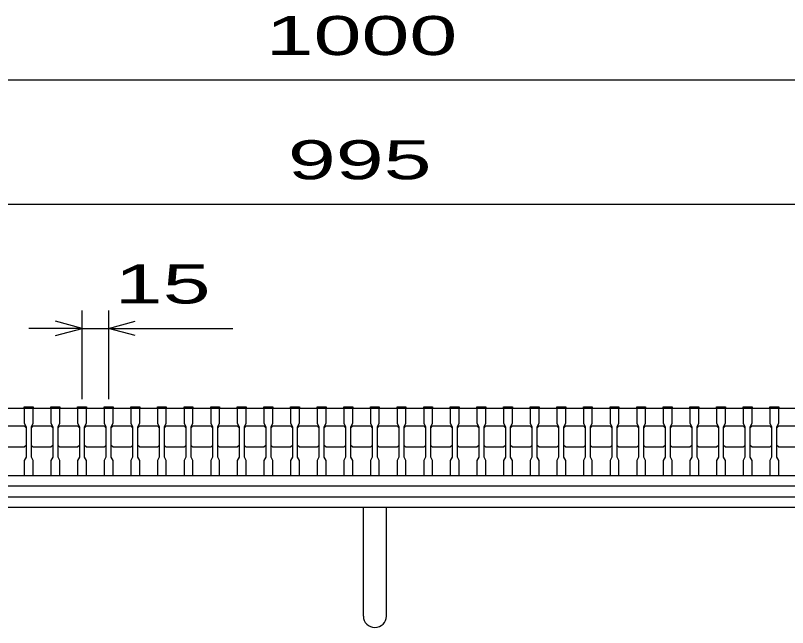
# Model space of a CAD drawing. Units: millimetres, scale not verified. Extents: x -1820 to 1731, y -1282 to 1054.
# Drawn here: x -1053 to -618, y -596.1 to -251.2 of the extents above; entities that cross this region are included whole.
import ezdxf
from ezdxf.enums import TextEntityAlignment as Align

# ---------------------------------------------------------------- set-up
doc = ezdxf.new("R2010")
doc.units = ezdxf.units.MM
doc.header["$LTSCALE"] = 10
for name, color, linetype, lineweight in [('16', 3, 'Continuous', 25), ('19', 6, 'Continuous', 25), ('22', 4, 'Continuous', 25)]:
    doc.layers.add(name, color=color, linetype=linetype, lineweight=lineweight)
doc.styles.add('ベクトル', font='')
doc.styles.get('ベクトル').set_extended_font_data('ベクトル')

msp = doc.modelspace()

# ---------------------------------------------------------------- linework, layer by layer
at = {"layer": '16'}
for p, q in [((-1348, -472.5), (-353, -472.5)), ((-1048, -472.5), (-1048, -471.8)), ((-1048, -471.8), (-1043, -471.8)), ((-1048, -472.5), (-1048, -481)), ((-1043, -472.5), (-1048, -472.5)), ((-1043, -471.8), (-1043, -472.5)), ((-1043, -481), (-1043, -472.5)), ((-1033, -472.5), (-1033, -471.8)), ((-1033, -471.8), (-1028, -471.8)), ((-1033, -472.5), (-1033, -481)), ((-1028, -472.5), (-1033, -472.5)), ((-1028, -471.8), (-1028, -472.5)), ((-1028, -481), (-1028, -472.5)), ((-1018, -472.5), (-1018, -471.8)), ((-1018, -471.8), (-1013, -471.8)), ((-1018, -472.5), (-1018, -481)), ((-1013, -472.5), (-1018, -472.5)), ((-1013, -471.8), (-1013, -472.5)), ((-1013, -481), (-1013, -472.5)), ((-1003, -472.5), (-1003, -471.8)), ((-1003, -471.8), (-998, -471.8)), ((-1003, -472.5), (-1003, -481)), ((-998, -472.5), (-1003, -472.5)), ((-998, -471.8), (-998, -472.5)), ((-998, -481), (-998, -472.5)), ((-988, -472.5), (-988, -471.8)), ((-988, -471.8), (-983, -471.8)), ((-988, -472.5), (-988, -481)), ((-983, -472.5), (-988, -472.5)), ((-983, -471.8), (-983, -472.5)), ((-983, -481), (-983, -472.5)), ((-973, -472.5), (-973, -471.8)), ((-973, -471.8), (-968, -471.8)), ((-973, -472.5), (-973, -481)), ((-968, -472.5), (-973, -472.5)), ((-968, -471.8), (-968, -472.5)), ((-968, -481), (-968, -472.5)), ((-958, -472.5), (-958, -471.8)), ((-958, -471.8), (-953, -471.8)), ((-958, -472.5), (-958, -481)), ((-953, -472.5), (-958, -472.5)), ((-953, -471.8), (-953, -472.5)), ((-953, -481), (-953, -472.5)), ((-943, -472.5), (-943, -471.8)), ((-943, -471.8), (-938, -471.8)), ((-943, -472.5), (-943, -481)), ((-938, -472.5), (-943, -472.5)), ((-938, -471.8), (-938, -472.5)), ((-938, -481), (-938, -472.5)), ((-928, -472.5), (-928, -471.8)), ((-928, -471.8), (-923, -471.8)), ((-928, -472.5), (-928, -481)), ((-923, -472.5), (-928, -472.5)), ((-923, -471.8), (-923, -472.5)), ((-923, -481), (-923, -472.5)), ((-913, -472.5), (-913, -471.8)), ((-913, -471.8), (-908, -471.8)), ((-913, -472.5), (-913, -481)), ((-908, -472.5), (-913, -472.5)), ((-908, -471.8), (-908, -472.5)), ((-908, -481), (-908, -472.5)), ((-898, -472.5), (-898, -471.8)), ((-898, -471.8), (-893, -471.8)), ((-898, -472.5), (-898, -481)), ((-893, -472.5), (-898, -472.5)), ((-893, -471.8), (-893, -472.5)), ((-893, -481), (-893, -472.5)), ((-883, -472.5), (-883, -471.8)), ((-883, -471.8), (-878, -471.8)), ((-883, -472.5), (-883, -481)), ((-878, -472.5), (-883, -472.5)), ((-878, -471.8), (-878, -472.5)), ((-878, -481), (-878, -472.5)), ((-868, -472.5), (-868, -471.8)), ((-868, -471.8), (-863, -471.8)), ((-868, -472.5), (-868, -481)), ((-863, -472.5), (-868, -472.5)), ((-863, -471.8), (-863, -472.5)), ((-863, -481), (-863, -472.5)), ((-853, -472.5), (-853, -471.8)), ((-853, -471.8), (-848, -471.8)), ((-853, -472.5), (-853, -481)), ((-848, -472.5), (-853, -472.5)), ((-848, -471.8), (-848, -472.5)), ((-848, -481), (-848, -472.5)), ((-838, -472.5), (-838, -471.8)), ((-838, -471.8), (-833, -471.8)), ((-838, -472.5), (-838, -481)), ((-833, -472.5), (-838, -472.5)), ((-833, -471.8), (-833, -472.5)), ((-833, -481), (-833, -472.5)), ((-823, -472.5), (-823, -471.8)), ((-823, -471.8), (-818, -471.8)), ((-823, -472.5), (-823, -481)), ((-818, -472.5), (-823, -472.5)), ((-818, -471.8), (-818, -472.5)), ((-818, -481), (-818, -472.5)), ((-808, -472.5), (-808, -471.8)), ((-808, -471.8), (-803, -471.8)), ((-808, -472.5), (-808, -481)), ((-803, -472.5), (-808, -472.5)), ((-803, -471.8), (-803, -472.5)), ((-803, -481), (-803, -472.5)), ((-793, -472.5), (-793, -471.8)), ((-793, -471.8), (-788, -471.8)), ((-793, -472.5), (-793, -481)), ((-788, -472.5), (-793, -472.5)), ((-788, -471.8), (-788, -472.5)), ((-788, -481), (-788, -472.5)), ((-778, -472.5), (-778, -471.8)), ((-778, -471.8), (-773, -471.8)), ((-778, -472.5), (-778, -481)), ((-773, -472.5), (-778, -472.5)), ((-773, -471.8), (-773, -472.5)), ((-773, -481), (-773, -472.5)), ((-763, -472.5), (-763, -471.8)), ((-763, -471.8), (-758, -471.8)), ((-763, -472.5), (-763, -481)), ((-758, -472.5), (-763, -472.5)), ((-758, -471.8), (-758, -472.5)), ((-758, -481), (-758, -472.5)), ((-748, -472.5), (-748, -471.8)), ((-748, -471.8), (-743, -471.8)), ((-748, -472.5), (-748, -481)), ((-743, -472.5), (-748, -472.5)), ((-743, -471.8), (-743, -472.5)), ((-743, -481), (-743, -472.5)), ((-733, -472.5), (-733, -471.8)), ((-733, -471.8), (-728, -471.8)), ((-733, -472.5), (-733, -481)), ((-728, -472.5), (-733, -472.5)), ((-728, -471.8), (-728, -472.5)), ((-728, -481), (-728, -472.5)), ((-718, -472.5), (-718, -471.8)), ((-718, -471.8), (-713, -471.8)), ((-718, -472.5), (-718, -481)), ((-713, -472.5), (-718, -472.5)), ((-713, -471.8), (-713, -472.5)), ((-713, -481), (-713, -472.5)), ((-703, -472.5), (-703, -471.8)), ((-703, -471.8), (-698, -471.8)), ((-703, -472.5), (-703, -481)), ((-698, -472.5), (-703, -472.5)), ((-698, -471.8), (-698, -472.5)), ((-698, -481), (-698, -472.5)), ((-688, -472.5), (-688, -471.8)), ((-688, -471.8), (-683, -471.8)), ((-688, -472.5), (-688, -481)), ((-683, -472.5), (-688, -472.5)), ((-683, -471.8), (-683, -472.5)), ((-683, -481), (-683, -472.5)), ((-673, -472.5), (-673, -471.8)), ((-673, -471.8), (-668, -471.8)), ((-673, -472.5), (-673, -481)), ((-668, -472.5), (-673, -472.5)), ((-668, -471.8), (-668, -472.5)), ((-668, -481), (-668, -472.5)), ((-658, -472.5), (-658, -471.8)), ((-658, -471.8), (-653, -471.8)), ((-658, -472.5), (-658, -481)), ((-653, -472.5), (-658, -472.5)), ((-653, -471.8), (-653, -472.5)), ((-653, -481), (-653, -472.5)), ((-643, -472.5), (-643, -471.8)), ((-643, -471.8), (-638, -471.8)), ((-643, -472.5), (-643, -481)), ((-638, -472.5), (-643, -472.5)), ((-638, -471.8), (-638, -472.5)), ((-638, -481), (-638, -472.5)), ((-628, -472.5), (-628, -471.8)), ((-628, -471.8), (-623, -471.8)), ((-628, -472.5), (-628, -481)), ((-623, -472.5), (-628, -472.5)), ((-623, -471.8), (-623, -472.5)), ((-623, -481), (-623, -472.5)), ((-1058, -482.5), (-1048, -482.5)), ((-1048, -481), (-1047, -483)), ((-1048, -482.5), (-1047, -483.5)), ((-1044, -483), (-1043, -481)), ((-1044, -483.5), (-1043, -482.5)), ((-1043, -482.5), (-1033, -482.5)), ((-1033, -481), (-1032, -483)), ((-1033, -482.5), (-1032, -483.5)), ((-1029, -483), (-1028, -481)), ((-1029, -483.5), (-1028, -482.5)), ((-1028, -482.5), (-1018, -482.5)), ((-1018, -481), (-1017, -483)), ((-1018, -482.5), (-1017, -483.5)), ((-1014, -483), (-1013, -481)), ((-1014, -483.5), (-1013, -482.5)), ((-1013, -482.5), (-1003, -482.5)), ((-1003, -481), (-1002, -483)), ((-1003, -482.5), (-1002, -483.5)), ((-999, -483), (-998, -481)), ((-999, -483.5), (-998, -482.5)), ((-998, -482.5), (-988, -482.5)), ((-988, -481), (-987, -483)), ((-988, -482.5), (-987, -483.5)), ((-984, -483), (-983, -481)), ((-984, -483.5), (-983, -482.5)), ((-983, -482.5), (-973, -482.5)), ((-973, -481), (-972, -483)), ((-973, -482.5), (-972, -483.5)), ((-969, -483), (-968, -481)), ((-969, -483.5), (-968, -482.5)), ((-968, -482.5), (-958, -482.5)), ((-958, -481), (-957, -483)), ((-958, -482.5), (-957, -483.5)), ((-954, -483), (-953, -481)), ((-954, -483.5), (-953, -482.5)), ((-953, -482.5), (-943, -482.5)), ((-943, -481), (-942, -483)), ((-943, -482.5), (-942, -483.5)), ((-939, -483), (-938, -481)), ((-939, -483.5), (-938, -482.5)), ((-938, -482.5), (-928, -482.5)), ((-928, -481), (-927, -483)), ((-928, -482.5), (-927, -483.5)), ((-924, -483), (-923, -481)), ((-924, -483.5), (-923, -482.5)), ((-923, -482.5), (-913, -482.5)), ((-913, -481), (-912, -483)), ((-913, -482.5), (-912, -483.5)), ((-909, -483), (-908, -481)), ((-909, -483.5), (-908, -482.5)), ((-908, -482.5), (-898, -482.5)), ((-898, -481), (-897, -483)), ((-898, -482.5), (-897, -483.5)), ((-894, -483), (-893, -481)), ((-894, -483.5), (-893, -482.5)), ((-893, -482.5), (-883, -482.5)), ((-883, -481), (-882, -483)), ((-883, -482.5), (-882, -483.5)), ((-879, -483), (-878, -481)), ((-879, -483.5), (-878, -482.5)), ((-878, -482.5), (-868, -482.5)), ((-868, -481), (-867, -483)), ((-868, -482.5), (-867, -483.5)), ((-864, -483), (-863, -481)), ((-864, -483.5), (-863, -482.5)), ((-863, -482.5), (-853, -482.5)), ((-853, -481), (-852, -483)), ((-853, -482.5), (-852, -483.5)), ((-849, -483), (-848, -481)), ((-849, -483.5), (-848, -482.5)), ((-848, -482.5), (-838, -482.5)), ((-838, -481), (-837, -483)), ((-838, -482.5), (-837, -483.5)), ((-834, -483), (-833, -481)), ((-834, -483.5), (-833, -482.5)), ((-833, -482.5), (-823, -482.5)), ((-823, -481), (-822, -483)), ((-823, -482.5), (-822, -483.5)), ((-819, -483), (-818, -481)), ((-819, -483.5), (-818, -482.5)), ((-818, -482.5), (-808, -482.5)), ((-808, -481), (-807, -483)), ((-808, -482.5), (-807, -483.5)), ((-804, -483), (-803, -481)), ((-804, -483.5), (-803, -482.5)), ((-803, -482.5), (-793, -482.5)), ((-793, -481), (-792, -483)), ((-793, -482.5), (-792, -483.5)), ((-789, -483), (-788, -481)), ((-789, -483.5), (-788, -482.5)), ((-788, -482.5), (-778, -482.5)), ((-778, -481), (-777, -483)), ((-778, -482.5), (-777, -483.5)), ((-774, -483), (-773, -481)), ((-774, -483.5), (-773, -482.5)), ((-773, -482.5), (-763, -482.5)), ((-763, -481), (-762, -483)), ((-763, -482.5), (-762, -483.5)), ((-759, -483), (-758, -481)), ((-759, -483.5), (-758, -482.5)), ((-758, -482.5), (-748, -482.5)), ((-748, -481), (-747, -483)), ((-748, -482.5), (-747, -483.5)), ((-744, -483), (-743, -481)), ((-744, -483.5), (-743, -482.5)), ((-743, -482.5), (-733, -482.5)), ((-733, -481), (-732, -483)), ((-733, -482.5), (-732, -483.5)), ((-729, -483), (-728, -481)), ((-729, -483.5), (-728, -482.5)), ((-728, -482.5), (-718, -482.5)), ((-718, -481), (-717, -483)), ((-718, -482.5), (-717, -483.5)), ((-714, -483), (-713, -481)), ((-714, -483.5), (-713, -482.5)), ((-713, -482.5), (-703, -482.5)), ((-703, -481), (-702, -483)), ((-703, -482.5), (-702, -483.5)), ((-699, -483), (-698, -481)), ((-699, -483.5), (-698, -482.5)), ((-698, -482.5), (-688, -482.5)), ((-688, -481), (-687, -483)), ((-688, -482.5), (-687, -483.5)), ((-684, -483), (-683, -481)), ((-684, -483.5), (-683, -482.5)), ((-683, -482.5), (-673, -482.5)), ((-673, -481), (-672, -483)), ((-673, -482.5), (-672, -483.5)), ((-669, -483), (-668, -481)), ((-669, -483.5), (-668, -482.5)), ((-668, -482.5), (-658, -482.5)), ((-658, -481), (-657, -483)), ((-658, -482.5), (-657, -483.5)), ((-654, -483), (-653, -481)), ((-654, -483.5), (-653, -482.5)), ((-653, -482.5), (-643, -482.5)), ((-643, -481), (-642, -483)), ((-643, -482.5), (-642, -483.5)), ((-639, -483), (-638, -481)), ((-639, -483.5), (-638, -482.5)), ((-638, -482.5), (-628, -482.5)), ((-628, -481), (-627, -483)), ((-628, -482.5), (-627, -483.5)), ((-624, -483), (-623, -481)), ((-624, -483.5), (-623, -482.5)), ((-623, -482.5), (-613, -482.5)), ((-1047, -483), (-1047, -500)), ((-1044, -500), (-1044, -483)), ((-1032, -483), (-1032, -500)), ((-1029, -500), (-1029, -483)), ((-1017, -483), (-1017, -500)), ((-1014, -500), (-1014, -483)), ((-1002, -483), (-1002, -500)), ((-999, -500), (-999, -483)), ((-987, -483), (-987, -500)), ((-984, -500), (-984, -483)), ((-972, -483), (-972, -500)), ((-969, -500), (-969, -483)), ((-957, -483), (-957, -500)), ((-954, -500), (-954, -483)), ((-942, -483), (-942, -500)), ((-939, -500), (-939, -483)), ((-927, -483), (-927, -500)), ((-924, -500), (-924, -483)), ((-912, -483), (-912, -500)), ((-909, -500), (-909, -483)), ((-897, -483), (-897, -500)), ((-894, -500), (-894, -483)), ((-882, -483), (-882, -500)), ((-879, -500), (-879, -483)), ((-867, -483), (-867, -500)), ((-864, -500), (-864, -483)), ((-852, -483), (-852, -500)), ((-849, -500), (-849, -483)), ((-837, -483), (-837, -500)), ((-834, -500), (-834, -483)), ((-822, -483), (-822, -500)), ((-819, -500), (-819, -483)), ((-807, -483), (-807, -500)), ((-804, -500), (-804, -483)), ((-792, -483), (-792, -500)), ((-789, -500), (-789, -483)), ((-777, -483), (-777, -500)), ((-774, -500), (-774, -483)), ((-762, -483), (-762, -500)), ((-759, -500), (-759, -483)), ((-747, -483), (-747, -500)), ((-744, -500), (-744, -483)), ((-732, -483), (-732, -500)), ((-729, -500), (-729, -483)), ((-717, -483), (-717, -500)), ((-714, -500), (-714, -483)), ((-702, -483), (-702, -500)), ((-699, -500), (-699, -483)), ((-687, -483), (-687, -500)), ((-684, -500), (-684, -483)), ((-672, -483), (-672, -500)), ((-669, -500), (-669, -483)), ((-657, -483), (-657, -500)), ((-654, -500), (-654, -483)), ((-642, -483), (-642, -500)), ((-639, -500), (-639, -483)), ((-627, -483), (-627, -500)), ((-624, -500), (-624, -483)), ((-1048, -494.5), (-1058, -494.5)), ((-1047, -493.5), (-1048, -494.5)), ((-1043, -494.5), (-1044, -493.5)), ((-1033, -494.5), (-1043, -494.5)), ((-1032, -493.5), (-1033, -494.5)), ((-1028, -494.5), (-1029, -493.5)), ((-1018, -494.5), (-1028, -494.5)), ((-1017, -493.5), (-1018, -494.5)), ((-1013, -494.5), (-1014, -493.5)), ((-1003, -494.5), (-1013, -494.5)), ((-1002, -493.5), (-1003, -494.5)), ((-998, -494.5), (-999, -493.5)), ((-988, -494.5), (-998, -494.5)), ((-987, -493.5), (-988, -494.5)), ((-983, -494.5), (-984, -493.5)), ((-973, -494.5), (-983, -494.5)), ((-972, -493.5), (-973, -494.5)), ((-968, -494.5), (-969, -493.5)), ((-958, -494.5), (-968, -494.5)), ((-957, -493.5), (-958, -494.5)), ((-953, -494.5), (-954, -493.5)), ((-943, -494.5), (-953, -494.5)), ((-942, -493.5), (-943, -494.5)), ((-938, -494.5), (-939, -493.5)), ((-928, -494.5), (-938, -494.5)), ((-927, -493.5), (-928, -494.5)), ((-923, -494.5), (-924, -493.5)), ((-913, -494.5), (-923, -494.5)), ((-912, -493.5), (-913, -494.5)), ((-908, -494.5), (-909, -493.5)), ((-898, -494.5), (-908, -494.5)), ((-897, -493.5), (-898, -494.5)), ((-893, -494.5), (-894, -493.5)), ((-883, -494.5), (-893, -494.5)), ((-882, -493.5), (-883, -494.5)), ((-878, -494.5), (-879, -493.5)), ((-868, -494.5), (-878, -494.5)), ((-867, -493.5), (-868, -494.5)), ((-863, -494.5), (-864, -493.5)), ((-853, -494.5), (-863, -494.5)), ((-852, -493.5), (-853, -494.5)), ((-848, -494.5), (-849, -493.5)), ((-838, -494.5), (-848, -494.5)), ((-837, -493.5), (-838, -494.5)), ((-833, -494.5), (-834, -493.5)), ((-823, -494.5), (-833, -494.5)), ((-822, -493.5), (-823, -494.5)), ((-818, -494.5), (-819, -493.5)), ((-808, -494.5), (-818, -494.5)), ((-807, -493.5), (-808, -494.5)), ((-803, -494.5), (-804, -493.5)), ((-793, -494.5), (-803, -494.5)), ((-792, -493.5), (-793, -494.5)), ((-788, -494.5), (-789, -493.5)), ((-778, -494.5), (-788, -494.5)), ((-777, -493.5), (-778, -494.5)), ((-773, -494.5), (-774, -493.5)), ((-763, -494.5), (-773, -494.5)), ((-762, -493.5), (-763, -494.5)), ((-758, -494.5), (-759, -493.5)), ((-748, -494.5), (-758, -494.5)), ((-747, -493.5), (-748, -494.5)), ((-743, -494.5), (-744, -493.5)), ((-733, -494.5), (-743, -494.5)), ((-732, -493.5), (-733, -494.5)), ((-728, -494.5), (-729, -493.5)), ((-718, -494.5), (-728, -494.5)), ((-717, -493.5), (-718, -494.5)), ((-713, -494.5), (-714, -493.5)), ((-703, -494.5), (-713, -494.5)), ((-702, -493.5), (-703, -494.5)), ((-698, -494.5), (-699, -493.5)), ((-688, -494.5), (-698, -494.5)), ((-687, -493.5), (-688, -494.5)), ((-683, -494.5), (-684, -493.5)), ((-673, -494.5), (-683, -494.5)), ((-672, -493.5), (-673, -494.5)), ((-668, -494.5), (-669, -493.5)), ((-658, -494.5), (-668, -494.5)), ((-657, -493.5), (-658, -494.5)), ((-653, -494.5), (-654, -493.5)), ((-643, -494.5), (-653, -494.5)), ((-642, -493.5), (-643, -494.5)), ((-638, -494.5), (-639, -493.5)), ((-628, -494.5), (-638, -494.5)), ((-627, -493.5), (-628, -494.5)), ((-623, -494.5), (-624, -493.5)), ((-613, -494.5), (-623, -494.5)), ((-1047, -500), (-1048, -502)), ((-1043, -502), (-1044, -500)), ((-1032, -500), (-1033, -502)), ((-1028, -502), (-1029, -500)), ((-1017, -500), (-1018, -502)), ((-1013, -502), (-1014, -500)), ((-1002, -500), (-1003, -502)), ((-998, -502), (-999, -500)), ((-987, -500), (-988, -502)), ((-983, -502), (-984, -500)), ((-972, -500), (-973, -502)), ((-968, -502), (-969, -500)), ((-957, -500), (-958, -502)), ((-953, -502), (-954, -500)), ((-942, -500), (-943, -502)), ((-938, -502), (-939, -500)), ((-927, -500), (-928, -502)), ((-923, -502), (-924, -500)), ((-912, -500), (-913, -502)), ((-908, -502), (-909, -500)), ((-897, -500), (-898, -502)), ((-893, -502), (-894, -500)), ((-882, -500), (-883, -502)), ((-878, -502), (-879, -500)), ((-867, -500), (-868, -502)), ((-863, -502), (-864, -500)), ((-852, -500), (-853, -502)), ((-848, -502), (-849, -500)), ((-837, -500), (-838, -502)), ((-833, -502), (-834, -500)), ((-822, -500), (-823, -502)), ((-818, -502), (-819, -500)), ((-807, -500), (-808, -502)), ((-803, -502), (-804, -500)), ((-792, -500), (-793, -502)), ((-788, -502), (-789, -500)), ((-777, -500), (-778, -502)), ((-773, -502), (-774, -500)), ((-762, -500), (-763, -502)), ((-758, -502), (-759, -500)), ((-747, -500), (-748, -502)), ((-743, -502), (-744, -500)), ((-732, -500), (-733, -502)), ((-728, -502), (-729, -500)), ((-717, -500), (-718, -502)), ((-713, -502), (-714, -500)), ((-702, -500), (-703, -502)), ((-698, -502), (-699, -500)), ((-687, -500), (-688, -502)), ((-683, -502), (-684, -500)), ((-672, -500), (-673, -502)), ((-668, -502), (-669, -500)), ((-657, -500), (-658, -502)), ((-653, -502), (-654, -500)), ((-642, -500), (-643, -502)), ((-638, -502), (-639, -500)), ((-627, -500), (-628, -502)), ((-623, -502), (-624, -500)), ((-1048, -502), (-1048, -510.5)), ((-1043, -510.5), (-1043, -502)), ((-1033, -502), (-1033, -510.5)), ((-1028, -510.5), (-1028, -502)), ((-1018, -502), (-1018, -510.5)), ((-1013, -510.5), (-1013, -502)), ((-1003, -502), (-1003, -510.5)), ((-998, -510.5), (-998, -502)), ((-988, -502), (-988, -510.5)), ((-983, -510.5), (-983, -502)), ((-973, -502), (-973, -510.5)), ((-968, -510.5), (-968, -502)), ((-958, -502), (-958, -510.5)), ((-953, -510.5), (-953, -502)), ((-943, -502), (-943, -510.5)), ((-938, -510.5), (-938, -502)), ((-928, -502), (-928, -510.5)), ((-923, -510.5), (-923, -502)), ((-913, -502), (-913, -510.5)), ((-908, -510.5), (-908, -502)), ((-898, -502), (-898, -510.5)), ((-893, -510.5), (-893, -502)), ((-883, -502), (-883, -510.5)), ((-878, -510.5), (-878, -502)), ((-868, -502), (-868, -510.5)), ((-863, -510.5), (-863, -502)), ((-853, -502), (-853, -510.5)), ((-848, -510.5), (-848, -502)), ((-838, -502), (-838, -510.5)), ((-833, -510.5), (-833, -502)), ((-823, -502), (-823, -510.5)), ((-818, -510.5), (-818, -502)), ((-808, -502), (-808, -510.5)), ((-803, -510.5), (-803, -502)), ((-793, -502), (-793, -510.5)), ((-788, -510.5), (-788, -502)), ((-778, -502), (-778, -510.5)), ((-773, -510.5), (-773, -502)), ((-763, -502), (-763, -510.5)), ((-758, -510.5), (-758, -502)), ((-748, -502), (-748, -510.5)), ((-743, -510.5), (-743, -502)), ((-733, -502), (-733, -510.5)), ((-728, -510.5), (-728, -502)), ((-718, -502), (-718, -510.5)), ((-713, -510.5), (-713, -502)), ((-703, -502), (-703, -510.5)), ((-698, -510.5), (-698, -502)), ((-688, -502), (-688, -510.5)), ((-683, -510.5), (-683, -502)), ((-673, -502), (-673, -510.5)), ((-668, -510.5), (-668, -502)), ((-658, -502), (-658, -510.5)), ((-653, -510.5), (-653, -502)), ((-643, -502), (-643, -510.5)), ((-638, -510.5), (-638, -502)), ((-628, -502), (-628, -510.5)), ((-623, -510.5), (-623, -502)), ((-1348, -510.5), (-353, -510.5)), ((-1348, -510.5), (-353, -510.5)), ((-1048, -510.5), (-1043, -510.5)), ((-1033, -510.5), (-1028, -510.5)), ((-1018, -510.5), (-1013, -510.5)), ((-1003, -510.5), (-998, -510.5)), ((-988, -510.5), (-983, -510.5)), ((-973, -510.5), (-968, -510.5)), ((-958, -510.5), (-953, -510.5)), ((-943, -510.5), (-938, -510.5)), ((-928, -510.5), (-923, -510.5)), ((-913, -510.5), (-908, -510.5)), ((-898, -510.5), (-893, -510.5)), ((-883, -510.5), (-878, -510.5)), ((-868, -510.5), (-863, -510.5)), ((-853, -510.5), (-848, -510.5)), ((-838, -510.5), (-833, -510.5)), ((-823, -510.5), (-818, -510.5)), ((-808, -510.5), (-803, -510.5)), ((-793, -510.5), (-788, -510.5)), ((-778, -510.5), (-773, -510.5)), ((-763, -510.5), (-758, -510.5)), ((-748, -510.5), (-743, -510.5)), ((-733, -510.5), (-728, -510.5)), ((-718, -510.5), (-713, -510.5)), ((-703, -510.5), (-698, -510.5)), ((-688, -510.5), (-683, -510.5)), ((-673, -510.5), (-668, -510.5)), ((-658, -510.5), (-653, -510.5)), ((-643, -510.5), (-638, -510.5)), ((-628, -510.5), (-623, -510.5)), ((-353, -516.5), (-1348, -516.5)), ((-1348, -522.5), (-353, -522.5))]:
    msp.add_line(p, q, dxfattribs=at)
at = {"layer": '19'}
for p, q in [((-1350.5, -522.5), (-350.5, -522.5)), ((-350.5, -528.5), (-1350.5, -528.5)), ((-857, -589.61), (-857, -528.5)), ((-844, -589.61), (-844, -528.5))]:
    msp.add_line(p, q, dxfattribs=at)
msp.add_arc((-850.5, -589.61), 6.5, 180, 0, dxfattribs=at)
at = {"layer": '22'}
for p, q in [((-1350.5, -287.5), (-350.5, -287.5)), ((-1348, -357.5), (-353, -357.5)), ((-1015.5, -467.5), (-1015.5, -417.5)), ((-1000.5, -417.5), (-1000.5, -467.5)), ((-1015.5, -427.5), (-1030.5, -423.5)), ((-1000.5, -427.5), (-985.5, -423.5)), ((-1015.5, -427.5), (-1045.5, -427.5)), ((-1030.5, -431.5), (-1015.5, -427.5)), ((-1015.5, -427.5), (-1000.5, -427.5)), ((-985.5, -431.5), (-1000.5, -427.5)), ((-1000.5, -427.5), (-930.5, -427.5))]:
    msp.add_line(p, q, dxfattribs=at)

# ---------------------------------------------------------------- texts
at = {"layer": '22', "color": 2, "style": 'ベクトル', "width": 1.65}
for s, p in [(' 1000 ', (-925.5, -262.5)), (' 995 ', (-913, -332.5)), (' 15 ', (-1010.5, -402.5))]:
    msp.add_text(s, height=21.99, dxfattribs=at).set_placement(p, align=Align.MIDDLE_LEFT)

doc.saveas('drawing.dxf')
